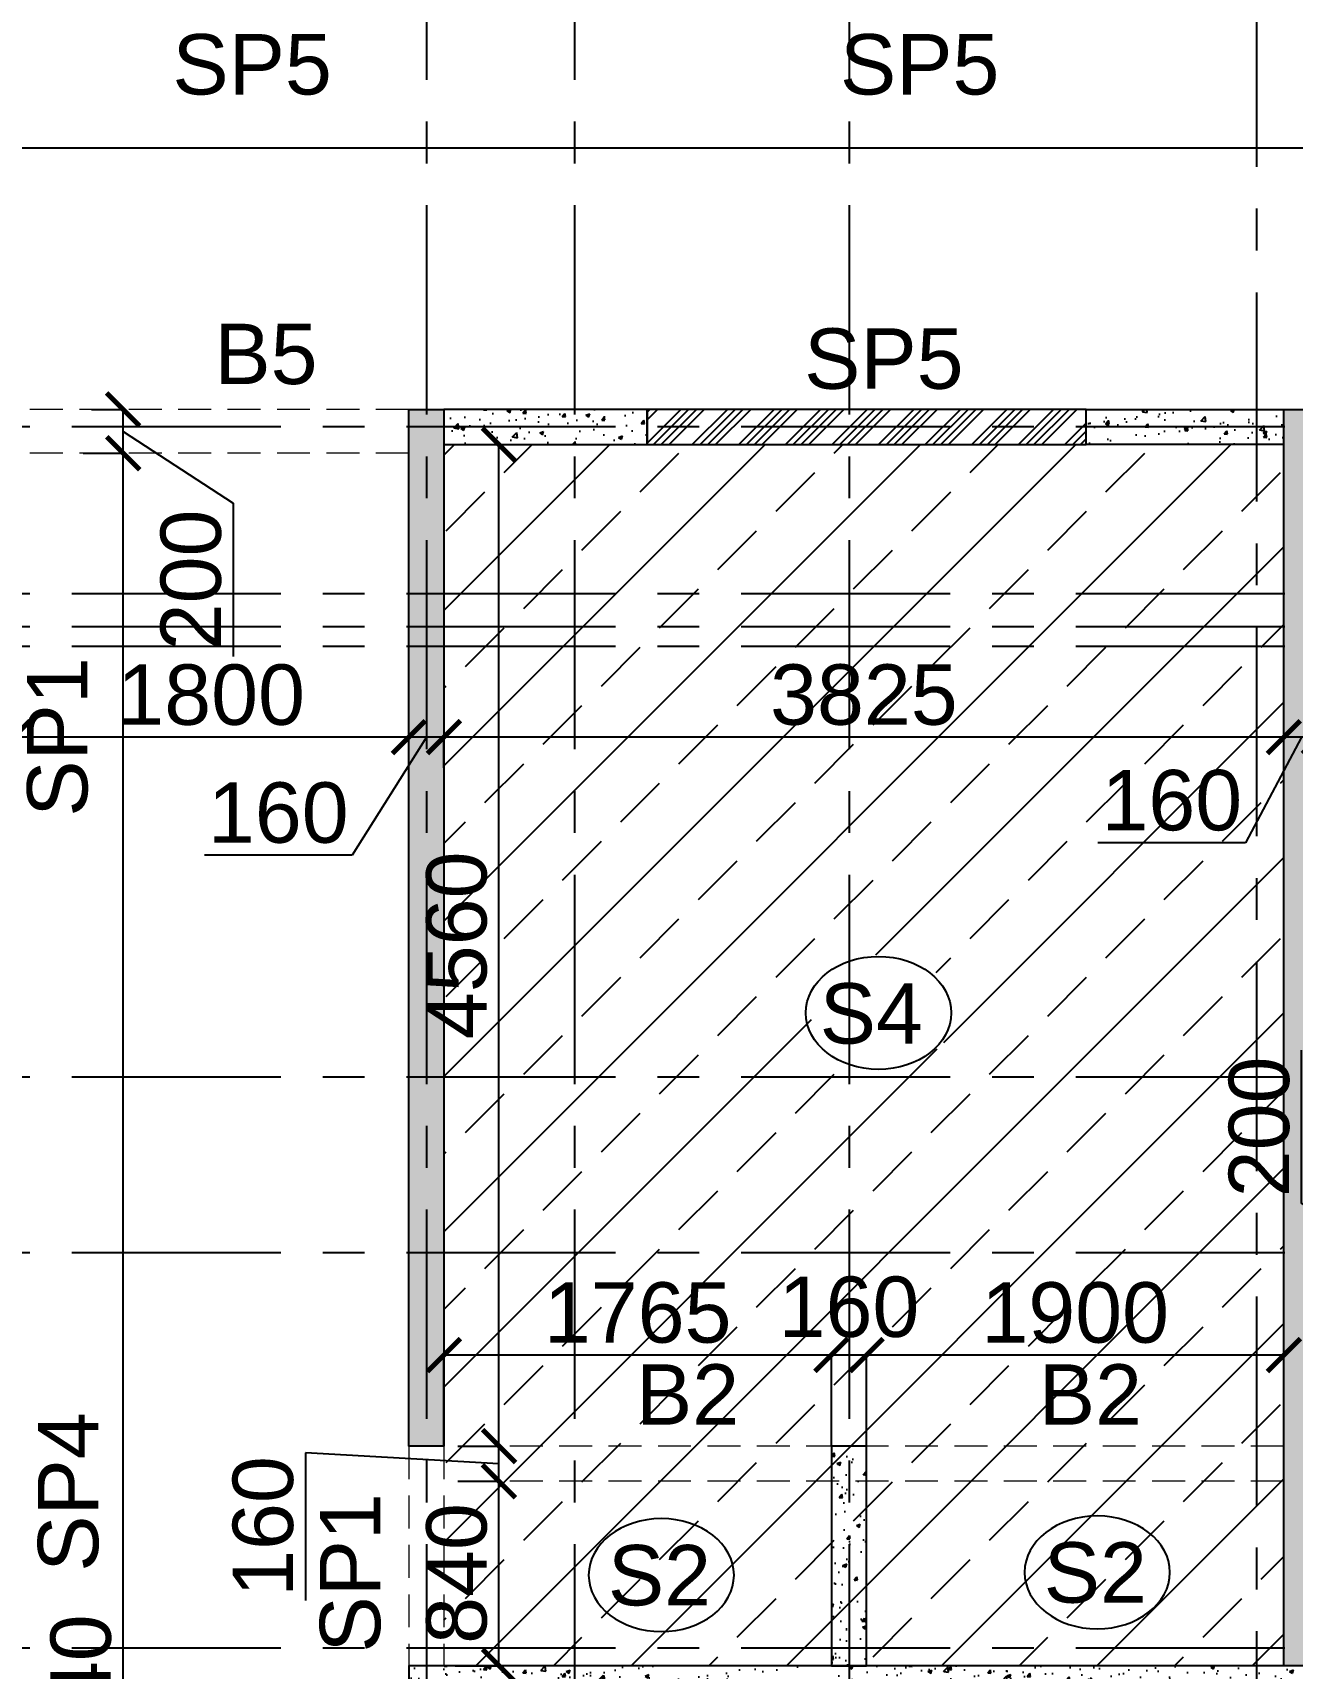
# Model space of a CAD drawing. Header units: inches. Extents: x -1898 to 127651, y -195120 to -109120.
# Drawn here: x 55273 to 61010, y -130682 to -123235 of the extents above; entities that cross this region are included whole.
import ezdxf

# ---------------------------------------------------------------- set-up
doc = ezdxf.new("R2010")
doc.units = ezdxf.units.IN
doc.header["$MEASUREMENT"] = 0
doc.linetypes.add('CENTER', pattern=[50.8, 31.75, -6.35, 6.35, -6.35])
doc.linetypes.add('Hidden', pattern=[3, 2, -1])
for name, color, linetype in [('160 R.C. WALL HAT', 8, 'Continuous'), ('160 R.C.WALL', 6, 'Continuous'), ('BEAM TEXT', 4, 'Continuous'), ('DIM', 251, 'Continuous'), ('GRID', 8, 'CENTER'), ('NON STRUC R.C.WALL', 6, 'Continuous'), ('NON.STRUC.R.C.WALLS', 1, 'Continuous'), ('SPANRAL BEAM', 3, 'Continuous'), ('SUNKEN', 8, 'Continuous')]:
    doc.layers.add(name, color=color, linetype=linetype)
for name, color, linetype, lineweight in [('BEAMS', 3, 'Continuous', 0), ('SLAB CIR', 1, 'Continuous', 25), ('SLAB TXT', 3, 'Continuous', 0)]:
    doc.layers.add(name, color=color, linetype=linetype, lineweight=lineweight)
doc.styles.add('T200', font='sanss___.ttf', dxfattribs={"height": 275})
doc.styles.add('T300', font='sanss___.ttf', dxfattribs={"height": 350})
doc.dimstyles.new('T 200', dxfattribs={"dimtxt": 275, "dimasz": 150, "dimexe": 1, "dimexo": 0, "dimgap": 50, "dimtad": 1, "dimdec": 0, "dimrnd": 5, "dimdsep": 46, "dimtxsty": 'T200', "dimblk": 'ARCHTICK', "dimcen": 2.5, "dimdle": 1, "dimclrd": 5, "dimclre": 253, "dimclrt": 1, "dimadec": 0, "dimazin": 0, "dimtfac": 1, "dimtdec": 0, "dimtmove": 2, "dimatfit": 3, "dimfxl": 0, "dimarcsym": 0})
pattern_1 = [(50, (2184721.52, 112605.64), (179.315046, -15.688034), [18.75, -206.25]), (355, (2184721.52, 112605.64), (-34.687833, 188.048033), [15, -165]), (100.451444, (2184736.47, 112604.33), (144.627212, 172.359998), [15.935048, -175.285528]), (46.1842, (2184721.52, 112655.64), (266.810333, -41.37982), [28.125, -309.375]), (96.635635, (2184743.76, 112652.2), (233.665486, 243.52965), [23.902586, -262.92844]), (351.184164, (2184721.52, 112655.64), (233.665486, 243.52965), [22.5, -247.5]), (21, (2184746.52, 112643.14), (149.226763, -100.654723), [18.75, -206.25]), (326, (2184746.52, 112643.14), (60.828833, 181.287511), [15, -165]), (71.451445, (2184758.96, 112634.75), (210.055594, 80.632788), [15.935047, -175.285528]), (37.5, (2184721.524, 112605.64), (3.0399638, 83.2234635), [0, -163, 0, -167.5, 0, -165.625]), (7.5, (2184721.52, 112605.64), (65.7673844, 98.602928), [0, -95.5, 0, -159.25, 0, -63.125]), (327.5, (2184665.774, 112605.64), (133.455609, -5.638718), [0, -62.5, 0, -195, 0, -258.75]), (317.5, (2184640.77, 112605.64), (145.7965423, 25.0262456), [0, -81.25, 0, -129.5, 0, -183.75])]

# ---------------------------------------------------------------- blocks, each defined once
blk = doc.blocks.new('_ARCHTICK')
at = {"color": 0, "linetype": 'ByBlock', "const_width": 0.15}
blk.add_lwpolyline([(-0.5, -0.5), (0.5, 0.5)], dxfattribs=at)
blk = doc.blocks.new('*D568')
at = {"layer": 'Defpoints', "color": 0}
for p in [(60971, -126442.3), (61131, -126500.5, 14.7), (60971, -126540.3, 14.7)]:
    blk.add_point(p, dxfattribs=at)
at = {"layer": 'DIM', "color": 5, "lineweight": -2}
for p, q in [((61051, -126442.3), (60796.9, -126923)), ((61132, -126442.3), (60970, -126442.3)), ((60796.9, -126923), (60124.6, -126923))]:
    blk.add_line(p, q, dxfattribs=at)
at = {"layer": 'DIM', "color": 253, "lineweight": -2}
for p, q in [((60971, -126540.3), (60971, -126441.3)), ((61131, -126500.5), (61131, -126441.3))]:
    blk.add_line(p, q, dxfattribs=at)
at = {"layer": 'DIM', "color": 5, "lineweight": -2, "xscale": 150, "yscale": 150, "zscale": 150, "rotation": 180}
blk.add_blockref('_ARCHTICK', (60971, -126442.3), dxfattribs=at)
at = {"layer": 'DIM', "color": 5, "lineweight": -2, "xscale": 150, "yscale": 150, "zscale": 150}
blk.add_blockref('_ARCHTICK', (61131, -126442.3), dxfattribs=at)
at = {"layer": 'DIM', "color": 1, "insert": (60460.7, -126731.2), "char_height": 275, "attachment_point": 5, "style": 'T200'}
blk.add_mtext('160', dxfattribs=at)
blk = doc.blocks.new('*D569')
at = {"layer": 'Defpoints', "color": 0}
for p in [(57146, -126442.3), (57146, -126581.9, 14.7), (60971, -126540.3, 14.7)]:
    blk.add_point(p, dxfattribs=at)
at = {"layer": 'DIM', "color": 5, "lineweight": -2}
blk.add_line((60972, -126442.3), (57145, -126442.3), dxfattribs=at)
at = {"layer": 'DIM', "color": 253, "lineweight": -2}
for p, q in [((57146, -126581.9), (57146, -126441.3)), ((60971, -126540.3), (60971, -126441.3))]:
    blk.add_line(p, q, dxfattribs=at)
at = {"layer": 'DIM', "color": 5, "lineweight": -2, "xscale": 150, "yscale": 150, "zscale": 150, "rotation": 180}
blk.add_blockref('_ARCHTICK', (57146, -126442.3), dxfattribs=at)
at = {"layer": 'DIM', "color": 5, "lineweight": -2, "xscale": 150, "yscale": 150, "zscale": 150}
blk.add_blockref('_ARCHTICK', (60971, -126442.3), dxfattribs=at)
at = {"layer": 'DIM', "color": 1, "insert": (59058.5, -126250.5), "char_height": 275, "attachment_point": 5, "style": 'T200'}
blk.add_mtext('3825', dxfattribs=at)
blk = doc.blocks.new('*D570')
at = {"layer": 'Defpoints', "color": 0}
for p in [(56986, -126442.3), (57146, -126581.9, 14.7), (56986, -126636.4, 14.7)]:
    blk.add_point(p, dxfattribs=at)
at = {"layer": 'DIM', "color": 5, "lineweight": -2}
for p, q in [((57066, -126442.3), (56727.8, -126979.4)), ((57147, -126442.3), (56985, -126442.3)), ((56727.8, -126979.4), (56055.5, -126979.4))]:
    blk.add_line(p, q, dxfattribs=at)
at = {"layer": 'DIM', "color": 253, "lineweight": -2}
for p, q in [((56986, -126636.4), (56986, -126441.3)), ((57146, -126581.9), (57146, -126441.3))]:
    blk.add_line(p, q, dxfattribs=at)
at = {"layer": 'DIM', "color": 5, "lineweight": -2, "xscale": 150, "yscale": 150, "zscale": 150, "rotation": 180}
blk.add_blockref('_ARCHTICK', (56986, -126442.3), dxfattribs=at)
at = {"layer": 'DIM', "color": 5, "lineweight": -2, "xscale": 150, "yscale": 150, "zscale": 150}
blk.add_blockref('_ARCHTICK', (57146, -126442.3), dxfattribs=at)
at = {"layer": 'DIM', "color": 1, "insert": (56391.7, -126787.6), "char_height": 275, "attachment_point": 5, "style": 'T200'}
blk.add_mtext('160', dxfattribs=at)
blk = doc.blocks.new('*D571')
at = {"layer": 'Defpoints', "color": 0}
for p in [(55186, -126442.3), (56986, -126636.4, 14.7), (55186, -127054, 14.7)]:
    blk.add_point(p, dxfattribs=at)
at = {"layer": 'DIM', "color": 5, "lineweight": -2}
blk.add_line((56987, -126442.3), (55185, -126442.3), dxfattribs=at)
at = {"layer": 'DIM', "color": 253, "lineweight": -2}
for p, q in [((55186, -127054), (55186, -126441.3)), ((56986, -126636.4), (56986, -126441.3))]:
    blk.add_line(p, q, dxfattribs=at)
at = {"layer": 'DIM', "color": 5, "lineweight": -2, "xscale": 150, "yscale": 150, "zscale": 150, "rotation": 180}
blk.add_blockref('_ARCHTICK', (55186, -126442.3), dxfattribs=at)
at = {"layer": 'DIM', "color": 5, "lineweight": -2, "xscale": 150, "yscale": 150, "zscale": 150}
blk.add_blockref('_ARCHTICK', (56986, -126442.3), dxfattribs=at)
at = {"layer": 'DIM', "color": 1, "insert": (56086, -126250.7), "char_height": 275, "attachment_point": 5, "style": 'T200'}
blk.add_mtext('1800', dxfattribs=at)
blk = doc.blocks.new('*D563')
at = {"layer": 'Defpoints', "color": 0}
for p in [(57209.2, -129830.1, 14.7), (57396.7, -129830.1), (57196.9, -130670.2, 14.7)]:
    blk.add_point(p, dxfattribs=at)
at = {"layer": 'DIM', "color": 253, "lineweight": -2}
for p, q in [((57209.2, -129830.1), (57397.7, -129830.1)), ((57196.9, -130670.2), (57397.7, -130670.2))]:
    blk.add_line(p, q, dxfattribs=at)
at = {"layer": 'DIM', "color": 5, "lineweight": -2}
blk.add_line((57396.7, -130671.2), (57396.7, -129829.1), dxfattribs=at)
at = {"layer": 'DIM', "color": 5, "lineweight": -2, "xscale": 150, "yscale": 150, "zscale": 150}
for p, rotation in [((57396.7, -129830.1), 90), ((57396.7, -130670.2), 270)]:
    blk.add_blockref('_ARCHTICK', p, dxfattribs=dict(at, rotation=rotation))
at = {"layer": 'DIM', "color": 1, "insert": (57205, -130250.2), "char_height": 275, "attachment_point": 5, "rotation": 90, "style": 'T200'}
blk.add_mtext('840', dxfattribs=at)
blk = doc.blocks.new('*D489')
at = {"layer": 'Defpoints', "color": 0}
for p in [(51804.1, -123760.8, 14.7), (51804.1, -123760.8), (84131, -123823.3, 14.7)]:
    blk.add_point(p, dxfattribs=at)
at = {"layer": 'DIM', "color": 5, "lineweight": -2}
blk.add_line((84132, -123760.8), (51803.1, -123760.8), dxfattribs=at)
at = {"layer": 'DIM', "color": 253, "lineweight": -2}
for p, q in [((51804.1, -123760.8), (51804.1, -123759.8)), ((84131, -123823.3), (84131, -123759.8))]:
    blk.add_line(p, q, dxfattribs=at)
at = {"layer": 'DIM', "color": 5, "lineweight": -2, "xscale": 150, "yscale": 150, "zscale": 150, "rotation": 180}
blk.add_blockref('_ARCHTICK', (51804.1, -123760.8), dxfattribs=at)
at = {"layer": 'DIM', "color": 5, "lineweight": -2, "xscale": 150, "yscale": 150, "zscale": 150}
blk.add_blockref('_ARCHTICK', (84131, -123760.8), dxfattribs=at)
at = {"layer": 'DIM', "color": 1, "insert": (67967.5, -123568.9), "char_height": 275, "attachment_point": 5, "style": 'T200'}
blk.add_mtext('32325', dxfattribs=at)
blk = doc.blocks.new('*D389')
at = {"layer": 'Defpoints', "color": 0}
for p in [(59070.8, -129255.4), (59070.8, -129670.1, 14.7), (60971, -129670.1, 14.7)]:
    blk.add_point(p, dxfattribs=at)
at = {"layer": 'DIM', "color": 5, "lineweight": -2}
blk.add_line((60972, -129255.4), (59069.8, -129255.4), dxfattribs=at)
at = {"layer": 'DIM', "color": 253, "lineweight": -2}
for p, q in [((59070.8, -129670.1), (59070.8, -129254.4)), ((60971, -129670.1), (60971, -129254.4))]:
    blk.add_line(p, q, dxfattribs=at)
at = {"layer": 'DIM', "color": 5, "lineweight": -2, "xscale": 150, "yscale": 150, "zscale": 150, "rotation": 180}
blk.add_blockref('_ARCHTICK', (59070.8, -129255.4), dxfattribs=at)
at = {"layer": 'DIM', "color": 5, "lineweight": -2, "xscale": 150, "yscale": 150, "zscale": 150}
blk.add_blockref('_ARCHTICK', (60971, -129255.4), dxfattribs=at)
at = {"layer": 'DIM', "color": 1, "insert": (60020.9, -129063.7), "char_height": 275, "attachment_point": 5, "style": 'T200'}
blk.add_mtext('1900', dxfattribs=at)
blk = doc.blocks.new('*D390')
at = {"layer": 'Defpoints', "color": 0}
for p in [(58910.8, -129255.4), (58910.8, -129670.1, 14.7), (59070.8, -129670.1, 14.7)]:
    blk.add_point(p, dxfattribs=at)
at = {"layer": 'DIM', "color": 5, "lineweight": -2}
blk.add_line((59071.8, -129255.4), (58909.8, -129255.4), dxfattribs=at)
at = {"layer": 'DIM', "color": 253, "lineweight": -2}
for p, q in [((58910.8, -129670.1), (58910.8, -129254.4)), ((59070.8, -129670.1), (59070.8, -129254.4))]:
    blk.add_line(p, q, dxfattribs=at)
at = {"layer": 'DIM', "color": 5, "lineweight": -2, "xscale": 150, "yscale": 150, "zscale": 150, "rotation": 180}
blk.add_blockref('_ARCHTICK', (58910.8, -129255.4), dxfattribs=at)
at = {"layer": 'DIM', "color": 5, "lineweight": -2, "xscale": 150, "yscale": 150, "zscale": 150}
blk.add_blockref('_ARCHTICK', (59070.8, -129255.4), dxfattribs=at)
at = {"layer": 'DIM', "color": 1, "insert": (58990.8, -129037.6), "char_height": 275, "attachment_point": 5, "style": 'T200'}
blk.add_mtext('160', dxfattribs=at)
blk = doc.blocks.new('*D391')
at = {"layer": 'Defpoints', "color": 0}
for p in [(57146, -129255.4), (57146, -129670.1, 14.7), (58910.8, -129670.1, 14.7)]:
    blk.add_point(p, dxfattribs=at)
at = {"layer": 'DIM', "color": 5, "lineweight": -2}
blk.add_line((58911.8, -129255.4), (57145, -129255.4), dxfattribs=at)
at = {"layer": 'DIM', "color": 253, "lineweight": -2}
for p, q in [((57146, -129670.1), (57146, -129254.4)), ((58910.8, -129670.1), (58910.8, -129254.4))]:
    blk.add_line(p, q, dxfattribs=at)
at = {"layer": 'DIM', "color": 5, "lineweight": -2, "xscale": 150, "yscale": 150, "zscale": 150, "rotation": 180}
blk.add_blockref('_ARCHTICK', (57146, -129255.4), dxfattribs=at)
at = {"layer": 'DIM', "color": 5, "lineweight": -2, "xscale": 150, "yscale": 150, "zscale": 150}
blk.add_blockref('_ARCHTICK', (58910.8, -129255.4), dxfattribs=at)
at = {"layer": 'DIM', "color": 1, "insert": (58028.4, -129063.6), "char_height": 275, "attachment_point": 5, "style": 'T200'}
blk.add_mtext('1765', dxfattribs=at)
blk = doc.blocks.new('*D392')
at = {"layer": 'Defpoints', "color": 0}
for p in [(57209.2, -129670.1), (57396.7, -129670.1), (57209.2, -129830.1)]:
    blk.add_point(p, dxfattribs=at)
at = {"layer": 'DIM', "color": 5, "lineweight": -2}
for p, q in [((57396.7, -129750.1), (56515.1, -129700.1)), ((56515.1, -129700.1), (56515.1, -130372.4)), ((57396.7, -129831.1), (57396.7, -129669.1))]:
    blk.add_line(p, q, dxfattribs=at)
at = {"layer": 'DIM', "color": 253, "lineweight": -2}
for p, q in [((57209.2, -129670.1), (57397.7, -129670.1)), ((57209.2, -129830.1), (57397.7, -129830.1))]:
    blk.add_line(p, q, dxfattribs=at)
at = {"layer": 'DIM', "color": 5, "lineweight": -2, "xscale": 150, "yscale": 150, "zscale": 150}
for p, rotation in [((57396.7, -129670.1), 90), ((57396.7, -129830.1), 270)]:
    blk.add_blockref('_ARCHTICK', p, dxfattribs=dict(at, rotation=rotation))
at = {"layer": 'DIM', "color": 1, "insert": (56323.3, -130036.3), "char_height": 275, "attachment_point": 5, "rotation": 90, "style": 'T200'}
blk.add_mtext('160', dxfattribs=at)
blk = doc.blocks.new('*D393')
at = {"layer": 'Defpoints', "color": 0}
for p in [(57209.5, -125110.2, 22.1), (57396.7, -125110.2), (57209.2, -129670.1)]:
    blk.add_point(p, dxfattribs=at)
at = {"layer": 'DIM', "color": 253, "lineweight": -2}
for p, q in [((57209.5, -125110.2), (57397.7, -125110.2)), ((57209.2, -129670.1), (57397.7, -129670.1))]:
    blk.add_line(p, q, dxfattribs=at)
at = {"layer": 'DIM', "color": 5, "lineweight": -2}
blk.add_line((57396.7, -129671.1), (57396.7, -125109.2), dxfattribs=at)
at = {"layer": 'DIM', "color": 5, "lineweight": -2, "xscale": 150, "yscale": 150, "zscale": 150}
for p, rotation in [((57396.7, -125110.2), 90), ((57396.7, -129670.1), 270)]:
    blk.add_blockref('_ARCHTICK', p, dxfattribs=dict(at, rotation=rotation))
at = {"layer": 'DIM', "color": 1, "insert": (57204.8, -127390.2), "char_height": 275, "attachment_point": 5, "rotation": 90, "style": 'T200'}
blk.add_mtext('4560', dxfattribs=at)
blk = doc.blocks.new('*D409')
at = {"layer": 'Defpoints', "color": 0}
for p in [(61488.9, -128710.2), (61603.9, -128710.2, 14.7), (61599, -128910.2, 14.7)]:
    blk.add_point(p, dxfattribs=at)
at = {"layer": 'DIM', "color": 5, "lineweight": -2}
for p, q in [((61051, -128566), (61051, -127867.7)), ((61488.9, -128810.2), (61051, -128566)), ((61488.9, -128911.2), (61488.9, -128709.2))]:
    blk.add_line(p, q, dxfattribs=at)
at = {"layer": 'DIM', "color": 253, "lineweight": -2}
for p, q in [((61603.9, -128710.2), (61487.9, -128710.2)), ((61599, -128910.2), (61487.9, -128910.2))]:
    blk.add_line(p, q, dxfattribs=at)
at = {"layer": 'DIM', "color": 5, "lineweight": -2, "xscale": 150, "yscale": 150, "zscale": 150}
for p, rotation in [((61488.9, -128710.2), 90), ((61488.9, -128910.2), 270)]:
    blk.add_blockref('_ARCHTICK', p, dxfattribs=dict(at, rotation=rotation))
at = {"layer": 'DIM', "color": 1, "insert": (60859.3, -128216.9), "char_height": 275, "attachment_point": 5, "rotation": 90, "style": 'T200'}
blk.add_mtext('200', dxfattribs=at)
blk = doc.blocks.new('*D441')
at = {"layer": 'Defpoints', "color": 0}
for p in [(55503.8, -125150.2, 14.7), (55685.5, -125150.2), (55449.4, -136790.2, 14.7)]:
    blk.add_point(p, dxfattribs=at)
at = {"layer": 'DIM', "color": 253, "lineweight": -2}
for p, q in [((55503.8, -125150.2), (55686.5, -125150.2)), ((55449.4, -136790.2), (55686.5, -136790.2))]:
    blk.add_line(p, q, dxfattribs=at)
at = {"layer": 'DIM', "color": 5, "lineweight": -2}
blk.add_line((55685.5, -136791.2), (55685.5, -125149.2), dxfattribs=at)
at = {"layer": 'DIM', "color": 5, "lineweight": -2, "xscale": 150, "yscale": 150, "zscale": 150}
for p, rotation in [((55685.5, -125150.2), 90), ((55685.5, -136790.2), 270)]:
    blk.add_blockref('_ARCHTICK', p, dxfattribs=dict(at, rotation=rotation))
at = {"layer": 'DIM', "color": 1, "insert": (55493.6, -130970.2), "char_height": 275, "attachment_point": 5, "rotation": 90, "style": 'T200'}
blk.add_mtext('11640', dxfattribs=at)
blk = doc.blocks.new('*D442')
at = {"layer": 'Defpoints', "color": 0}
for p in [(55540.5, -124950.2, 14.7), (55685.5, -124950.2), (55503.8, -125150.2, 14.7)]:
    blk.add_point(p, dxfattribs=at)
at = {"layer": 'DIM', "color": 253, "lineweight": -2}
for p, q in [((55540.5, -124950.2), (55686.5, -124950.2)), ((55503.8, -125150.2), (55686.5, -125150.2))]:
    blk.add_line(p, q, dxfattribs=at)
at = {"layer": 'DIM', "color": 5, "lineweight": -2}
for p, q in [((55685.5, -125151.2), (55685.5, -124949.2)), ((55685.5, -125050.2), (56186.4, -125377.5)), ((56186.4, -125377.5), (56186.4, -126075.8))]:
    blk.add_line(p, q, dxfattribs=at)
at = {"layer": 'DIM', "color": 5, "lineweight": -2, "xscale": 150, "yscale": 150, "zscale": 150}
for p, rotation in [((55685.5, -124950.2), 90), ((55685.5, -125150.2), 270)]:
    blk.add_blockref('_ARCHTICK', p, dxfattribs=dict(at, rotation=rotation))
at = {"layer": 'DIM', "color": 1, "insert": (55994.8, -125726.6), "char_height": 275, "attachment_point": 5, "rotation": 90, "style": 'T200'}
blk.add_mtext('200', dxfattribs=at)

msp = doc.modelspace()

# ---------------------------------------------------------------- hatches: boundary and pattern name
at = {"layer": '160 R.C. WALL HAT'}
h = msp.add_hatch(dxfattribs=at)
h.set_pattern_fill('AR-CONC', color=256, scale=25)
h.set_pattern_definition(pattern_1)
h.paths.add_polyline_path([(57146, -129670.2), (56986, -129670.2), (56986, -124950.2), (57146, -124950.2)])
h = msp.add_hatch(dxfattribs=at)
h.set_pattern_fill('AR-CONC', color=256, scale=25)
h.set_pattern_definition(pattern_1)
h.paths.add_polyline_path([(58071, -124950.2), (57146, -124950.2), (57146, -125110.2), (58071, -125110.2)])
h = msp.add_hatch(dxfattribs=at)
h.set_pattern_fill('AR-CONC', color=256, scale=25)
h.set_pattern_definition(pattern_1)
h.paths.add_polyline_path([(60071, -125110.2), (60071, -124950.2), (60971, -124950.2), (60971, -125110.2)])
h = msp.add_hatch(dxfattribs=at)
h.set_pattern_fill('AR-CONC', color=256, scale=25)
h.set_pattern_definition(pattern_1)
h.paths.add_polyline_path([(60971, -124950.2), (61131, -124950.2), (61131, -130670.2), (60971, -130670.2)])
h = msp.add_hatch(dxfattribs=at)
h.set_pattern_fill('AR-CONC', color=256, scale=25)
h.set_pattern_definition(pattern_1)
h.paths.add_polyline_path([(59070.8, -129670.1), (58910.8, -129670.1), (58910.8, -130670.2), (59070.8, -130670.2)])
h = msp.add_hatch(dxfattribs=at)
h.set_pattern_fill('AR-CONC', color=256, scale=25)
h.set_pattern_definition(pattern_1)
h.paths.add_polyline_path([(61131, -130670.2), (56986, -130670.2), (56986, -130830.2), (61131, -130830.2)])
at = {"layer": 'NON STRUC R.C.WALL'}
h = msp.add_hatch(dxfattribs=at)
h.set_pattern_fill('ANSI34', color=1, scale=200)
h.set_pattern_definition([(45, (2346260.05, -240371.21), (-106.066017, 106.066017), []), (45, (2346295.4, -240371.21), (-106.066017, 106.066017), []), (45, (2346330.76, -240371.21), (-106.066017, 106.066017), []), (45, (2346366.12, -240371.21), (-106.066017, 106.066017), [])])
h.paths.add_polyline_path([(60071, -124950.2), (58071, -124950.2), (58071, -125110.2), (60071, -125110.2)])
at = {"layer": 'SUNKEN'}
h = msp.add_hatch(dxfattribs=at)
h.set_pattern_fill('ANSI33', color=256, scale=2000)
h.set_pattern_definition([(45, (2365682.36, -269575.83), (-353.55339, 353.55339), []), (45, (2366035.9, -269575.83), (-353.55339, 353.55339), [250, -125])])
h.paths.add_polyline_path([(57146, -125110.2), (57746, -125110.2), (60971, -125110.2), (60971, -129670.2), (60971, -130670.2), (57146, -130670.2)])
edge = h.paths.add_edge_path(flags=16)
edge.add_ellipse((59146.8, -127689.7), major_axis=(-331, 0), ratio=0.77685, start_angle=0, end_angle=360)
h.paths.add_polyline_path([(59417, -127909.6), (58811.9, -127909.6), (58811.9, -127478.4), (59417, -127478.4)], flags=24)
h.paths.add_polyline_path([(61234.2, -130605), (61234.2, -129670.8), (61646.7, -129670.8), (61646.7, -130605)], flags=9)

# ---------------------------------------------------------------- linework, layer by layer
at = {"layer": '160 R.C.WALL', "elevation": 14.7}
for points in [[(56986, -124950.2), (57146, -124950.2), (57146, -129670.2), (56986, -129670.2)], [(60971, -124950.2), (61131, -124950.2), (61131, -130670.2), (60971, -130670.2)], [(59070.8, -129670.1), (58910.8, -129670.1), (58910.8, -130670.2), (59070.8, -130670.2)], [(61131, -130670.2), (56986, -130670.2), (56986, -130830.2), (61131, -130830.2)]]:
    msp.add_lwpolyline(points, close=True, dxfattribs=at)
for points in [[(57146, -125110.2), (58071, -125110.2), (58071, -124950.2), (57146, -124950.2)], [(60971, -125110.2), (60071, -125110.2), (60071, -124950.2), (60971, -124950.2)]]:
    msp.add_lwpolyline(points, dxfattribs=at)
at = {"layer": 'BEAMS', "linetype": 'Hidden', "ltscale": 75}
for p, q in [((56986, -124950.2, 14.7), (55186, -124950.2, 14.7)), ((60071, -124950.2, 14.7), (58071, -124950.2, 29.5)), ((56986, -125150.2, 14.7), (55186, -125150.2, 14.7)), ((60071, -125110.2, 14.7), (58071, -125110.2, 29.5)), ((56986, -129670.2, 14.7), (56986, -130670.2, 14.7)), ((60971, -129670.1, 14.7), (57146, -129670.1, 14.7)), ((57146, -129670.2, 14.7), (57146, -130670.2, 14.7)), ((60971, -129830.1, 14.7), (57146, -129830.1, 14.7))]:
    msp.add_line(p, q, dxfattribs=at)
at = {"layer": 'GRID', "ltscale": 30}
for p, q in [((57066, -111829.1, 14.7), (57066, -143550.6, 14.7)), ((57741, -111829.1, 14.7), (57741, -143550.6, 14.7)), ((58990.8, -111829.1, 14.7), (58990.8, -143550.6, 14.7)), ((60846, -112225.3, 14.7), (60846, -143550.6, 14.7)), ((86883.8, -125030.2, 14.7), (1190.2, -125030.2, 14.7)), ((86883.8, -125790.2, 14.7), (1084.7, -125790.2, 14.7)), ((86883.8, -125939.8, 14.7), (0, -125939.8, 14.7)), ((86883.8, -126030.2, 14.7), (1000.5, -126030.2, 14.7)), ((86883.8, -127990.2, 14.7), (912, -127990.2, 14.7)), ((86883.8, -128790.2, 14.7), (739.5, -128790.2, 14.7)), ((86883.8, -130590.2, 14.7), (936.5, -130590.2, 14.7))]:
    msp.add_line(p, q, dxfattribs=at)
at = {"layer": 'NON.STRUC.R.C.WALLS', "elevation": 14.7}
msp.add_lwpolyline([(60071, -124950.2), (58071, -124950.2), (58071, -125110.2), (60071, -125110.2)], close=True, dxfattribs=at)
at = {"layer": 'SLAB CIR'}
msp.add_ellipse((59125.2, -127697.9), major_axis=(-331, 0), ratio=0.77685, dxfattribs=at)
at = {"layer": 'SLAB CIR', "extrusion": (0, 0, -1)}
for centre in [(58136.2, -130257.4, -0.7), (60121.3, -130245, -0.7)]:
    msp.add_ellipse(centre, major_axis=(331, 0), ratio=0.77685, dxfattribs=at)

# ---------------------------------------------------------------- texts
at = {"layer": 'BEAM TEXT', "style": 'T300'}
for s, p in [('B5', (56100.7, -124835)), ('B2', (58020.6, -129572.7)), ('B2', (59855.3, -129572.7))]:
    msp.add_text(s, height=275, dxfattribs=at).set_placement(p)
at = {"layer": 'SLAB TXT', "style": 'T300'}
for s, p in [('S4', (58857.3, -127837.6)), ('S2', (57892.7, -130395.4)), ('S2', (59877.7, -130383))]:
    msp.add_text(s, height=275, dxfattribs=at).set_placement(p)
at = {"layer": 'SPANRAL BEAM', "style": 'T300'}
for p in [(55909.6, -123516.6), (58949.6, -123516.6), (58786.4, -124856.4)]:
    msp.add_text('SP5', height=275, dxfattribs=at).set_placement(p)
for s, p in [('SP1', (55522.8, -126804.8)), ('SP4', (55572, -130242.4)), ('SP1', (56856, -130610.1))]:
    msp.add_text(s, height=275, rotation=90, dxfattribs=at).set_placement(p)

# ---------------------------------------------------------------- dimensions: what is measured, and where the dimension line sits
at = {"layer": 'DIM'}
for base, p1, p2, angle, picture, middle in [((51804.1, -123760.8), (84131, -123823.3, 14.7), (51804.1, -123760.8, 14.7), 180, '*D489', (67967.5, -123568.9)), ((55685.5, -125150.2), (55449.4, -136790.2, 14.7), (55503.8, -125150.2, 14.7), 90, '*D441', (55493.6, -130970.2)), ((57396.7, -125110.2), (57209.2, -129670.1), (57209.5, -125110.2, 22.1), 90, '*D393', (57204.8, -127390.2)), ((55186, -126442.3), (56986, -126636.4, 14.7), (55186, -127054, 14.7), 180, '*D571', (56086, -126250.7)), ((57146, -126442.3), (60971, -126540.3, 14.7), (57146, -126581.9, 14.7), 180, '*D569', (59058.5, -126250.5)), ((57146, -129255.4), (58910.8, -129670.1, 14.7), (57146, -129670.1, 14.7), 180, '*D391', (58028.4, -129063.6)), ((58910.8, -129255.4), (59070.8, -129670.1, 14.7), (58910.8, -129670.1, 14.7), 180, '*D390', (58990.8, -129037.6)), ((59070.8, -129255.4), (60971, -129670.1, 14.7), (59070.8, -129670.1, 14.7), 180, '*D389', (60020.9, -129063.7)), ((57396.7, -129830.1), (57196.9, -130670.2, 14.7), (57209.2, -129830.1, 14.7), 90, '*D563', (57205, -130250.2))]:
    dim = msp.add_linear_dim(base=base, p1=p1, p2=p2, angle=angle, dimstyle='T 200', dxfattribs=at)
    dim.commit()
    dim.dimension.update_dxf_attribs({"geometry": picture, "text_midpoint": middle})
for base, p1, p2, angle, picture, middle in [((55685.5, -124950.2), (55503.8, -125150.2, 14.7), (55540.5, -124950.2, 14.7), 90, '*D442', (56186.4, -125427.5)), ((56986, -126442.3), (57146, -126581.9, 14.7), (56986, -126636.4, 14.7), 180, '*D570', (56677.8, -126979.4)), ((60971, -126442.3), (61131, -126500.5, 14.7), (60971, -126540.3, 14.7), 180, '*D568', (60746.9, -126923)), ((61488.9, -128710.2), (61599, -128910.2, 14.7), (61603.9, -128710.2, 14.7), 90, '*D409', (61051, -128516)), ((57396.7, -129670.1), (57209.2, -129830.1), (57209.2, -129670.1), 90, '*D392', (56515.1, -129750.1))]:
    dim = msp.add_linear_dim(base=base, p1=p1, p2=p2, angle=angle, dimstyle='T 200', override={"dimtmove": 1}, dxfattribs=at)
    dim.commit()
    dim.dimension.update_dxf_attribs({"geometry": picture, "text_midpoint": middle, "dimtype": 160})

doc.saveas('drawing.dxf')
